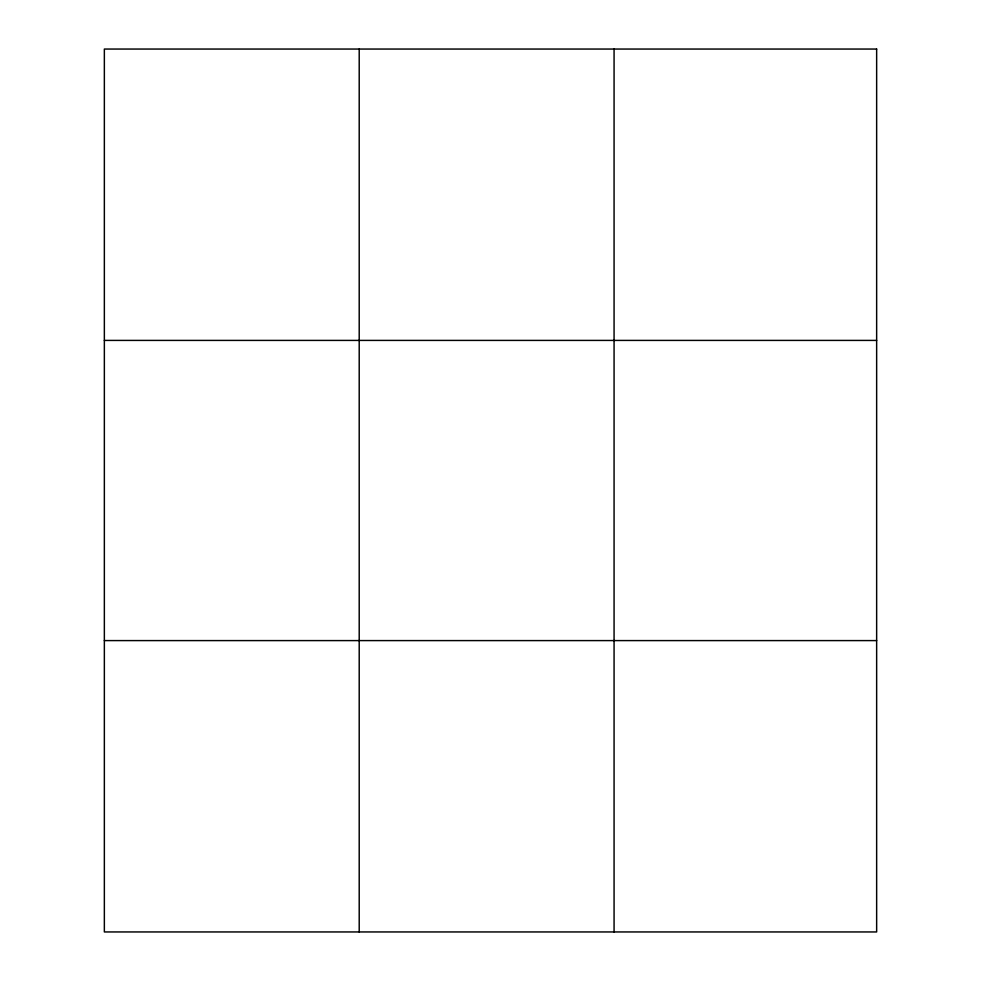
<?xml version="1.0" encoding="UTF-8"?>
<svg xmlns="http://www.w3.org/2000/svg" width="981" height="981" viewBox="0 0 981 981"><rect width="100%" height="100%" fill="white"/><g stroke="black" fill="none" stroke-linecap="round" stroke-linejoin="round"><path stroke-width="1.47" d="M359.205 931.95L359.205 49.05M104.354 340.407L876.646 340.407M104.354 640.593L876.646 640.593M614.069 49.05L614.069 931.95M876.646 49.05L876.646 931.95L104.354 931.95L104.354 49.05L876.646 49.05"/></g></svg>
